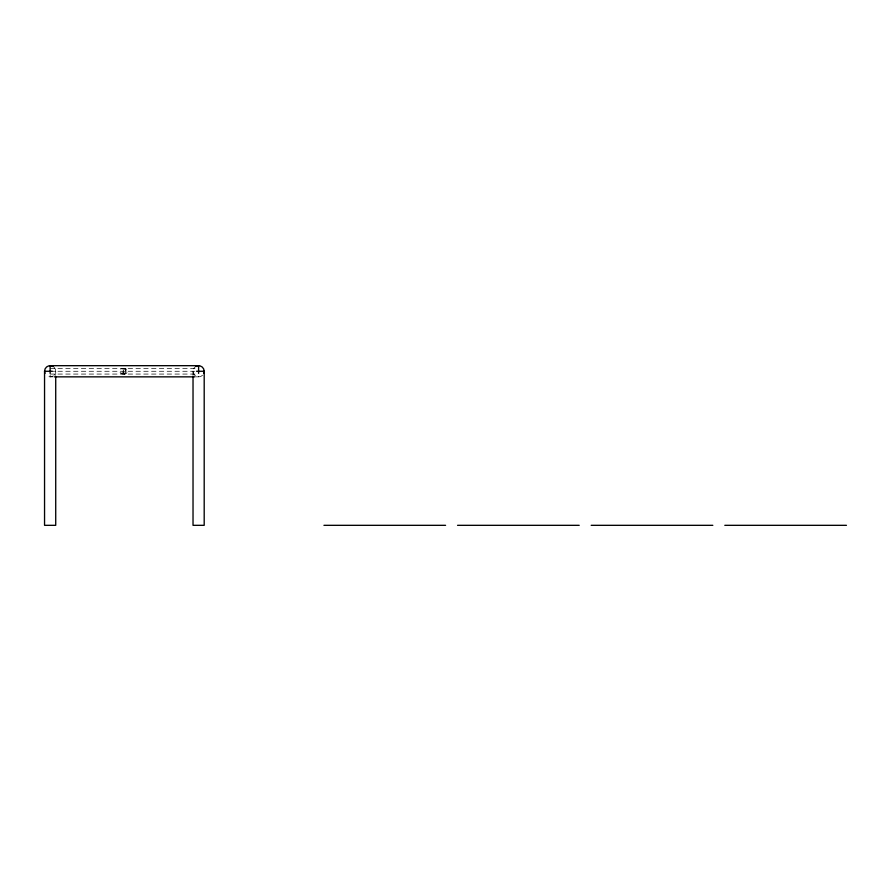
<?xml version="1.0" encoding="UTF-8"?>
<svg xmlns="http://www.w3.org/2000/svg" width="891" height="891" viewBox="0 0 891 891"><rect width="100%" height="100%" fill="white"/><g stroke="black" fill="none" stroke-linecap="round" stroke-linejoin="round"><path stroke-width="0.67" stroke-dasharray="4.46 3.34" d="M50.141 368.473L197.234 368.473M50.141 371.269L194.661 371.269M50.141 374.064L197.234 374.064M52.914 376.848L50.141 376.848L50.141 374.365M194.45 376.848L198.604 376.848L198.604 374.365M193.024 371.269L193.024 375.434M55.721 371.269L55.721 375.434M54.084 367.315A5.591 5.591 0 0 1 54.084 375.211M53.237 375.913A5.591 5.591 0 0 1 47.034 375.913M202.558 375.211A5.591 5.591 0 0 1 194.661 375.211A5.591 5.591 0 0 1 194.661 367.315M125.72 372.661A2.796 1.337 -90 0 0 124.562 368.473A2.796 1.337 -90 0 0 123.403 372.661A2.796 1.337 -90 0 0 125.72 372.661M123.403 369.865A2.796 1.337 90 0 0 124.562 374.064A2.796 1.337 90 0 0 125.72 369.865A2.796 1.337 90 0 0 123.403 369.865M123.158 373.685A2.796 2.796 0 0 0 127.357 371.269A2.796 2.796 0 0 0 123.158 368.841A2.796 2.796 0 0 0 123.158 373.685M121.254 373.685A2.796 2.796 0 0 0 125.442 371.269A2.796 2.796 0 0 0 121.254 368.841A2.796 2.796 0 0 0 121.254 373.685"/><path stroke-width="1.34" d="M52.279 371.269L44.55 371.269L44.55 525.322L55.721 525.322L55.721 376.815M196.466 371.269L204.195 371.269L204.195 525.322L193.024 525.322L193.024 376.815M54.295 376.848L194.45 376.848M323.934 525.322L445.578 525.322M457.551 525.322L579.206 525.322M591.178 525.322L712.822 525.322M724.795 525.322L846.45 525.322M198.604 373.407L198.604 365.678L50.141 365.678L50.141 373.407M44.973 373.407A5.591 5.591 0 0 1 53.237 366.624M195.508 366.624A5.591 5.591 0 0 1 203.772 373.407"/></g></svg>
